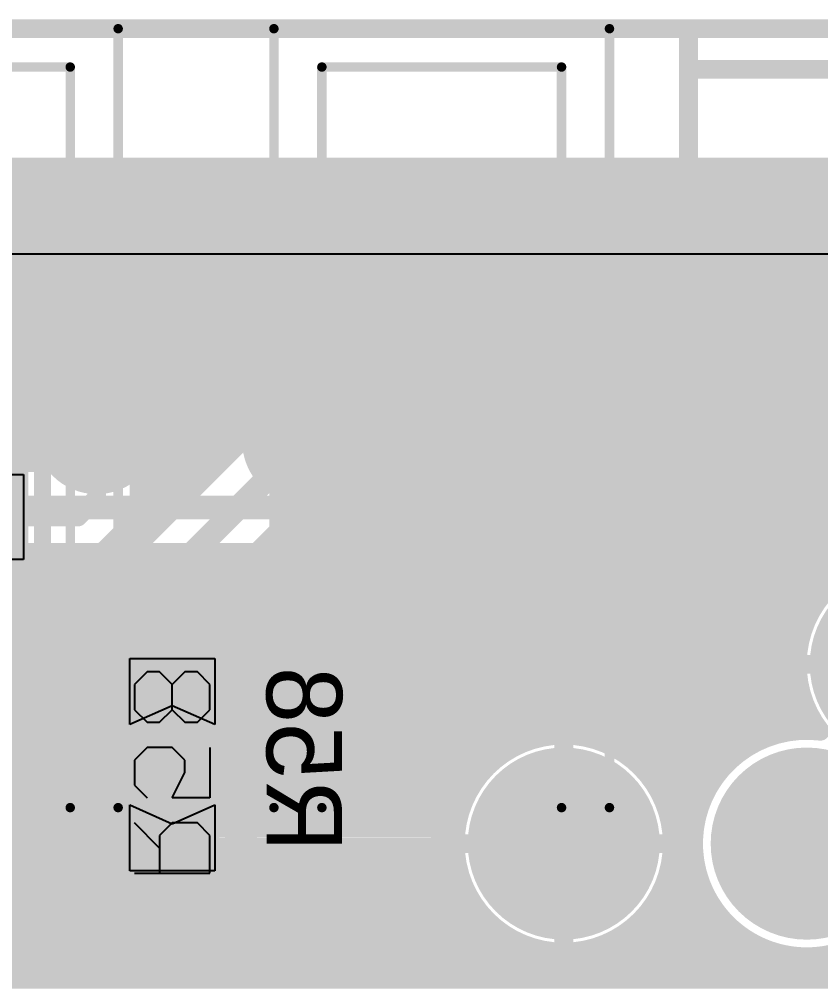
# Model space of a CAD drawing. Header units: millimetres. Extents: x 0.11 to 5.67, y 0.55 to 4.24.
# Drawn here: x 3.2807 to 3.6151, y 3.8401 to 4.2421 of the extents above; entities that cross this region are included whole.
import ezdxf

# ---------------------------------------------------------------- set-up
doc = ezdxf.new("R2010")
doc.units = ezdxf.units.MM
doc.header["$MEASUREMENT"] = 0
for name, color, linetype in [('BottomLayer', 5, 'Continuous'), ('BottomOverlay', 54, 'Continuous'), ('BottomPaste', 16, 'Continuous'), ('BottomSolder', 6, 'Continuous'), ('InternalPlane1', 76, 'Continuous'), ('InternalPlane2', 16, 'Continuous'), ('KeepOutLayer', 6, 'Continuous'), ('Mechanical14', 56, 'Continuous'), ('Mechanical3', 76, 'Continuous'), ('MultiLayer', 9, 'Continuous'), ('PadHoleLayer', 156, 'Continuous'), ('TopLayer', 1, 'Continuous'), ('TopOverlay', 2, 'Continuous'), ('TopSolder', 216, 'Continuous'), ('ViaHoleLayer', 16, 'Continuous')]:
    doc.layers.add(name, color=color, linetype=linetype)

# ---------------------------------------------------------------- blocks, each defined once
blk = doc.blocks.new('ETHERNET_RJ45_4PORTS_36')
at = {"layer": 'BottomLayer', "const_width": 0.03346}
for points in [[(0.00394, -0.49508, 1), (0.0374, -0.49508, 1)], [(0.10531, -0.49508, 1), (0.13878, -0.49508, 1)]]:
    blk.add_lwpolyline(points, format="xyb", close=True, dxfattribs=at)
at = {"layer": 'BottomSolder', "const_width": 0.03543}
for points in [[(0.00295, -0.49508, 1), (0.03839, -0.49508, 1)], [(0.10433, -0.49508, 1), (0.13976, -0.49508, 1)]]:
    blk.add_lwpolyline(points, format="xyb", close=True, dxfattribs=at)
at = {"layer": 'InternalPlane1', "const_width": 0.01181}
for points in [[(0.09953, -0.45088, -0.240079), (0.14457, -0.45088)], [(0.07785, -0.5176, -0.240079), (0.07785, -0.47256)], [(0.16625, -0.47256, -0.240079), (0.16625, -0.5176)], [(0.14457, -0.53928, -0.240079), (0.09953, -0.53928)], [(0.02353, -0.54736, -0.240079), (0.02353, -0.5924)]]:
    blk.add_lwpolyline(points, format="xyb", dxfattribs=at)
at = {"layer": 'InternalPlane1'}
for points, const_width in [([(0.09657, -0.45088, 1), (0.10248, -0.45088, 1)], 0.00591), ([(0.14162, -0.45088, 1), (0.14752, -0.45088, 1)], 0.00591), ([(0.00063, -0.49508, 1), (0.04071, -0.49508, 1)], 0.04008), ([(0.0749, -0.47256, 1), (0.0808, -0.47256, 1)], 0.00591), ([(0.16329, -0.47256, 1), (0.1692, -0.47256, 1)], 0.00591), ([(0.0749, -0.5176, 1), (0.0808, -0.5176, 1)], 0.00591), ([(0.16329, -0.5176, 1), (0.1692, -0.5176, 1)], 0.00591), ([(0.09657, -0.53928, 1), (0.10248, -0.53928, 1)], 0.00591), ([(0.14162, -0.53928, 1), (0.14752, -0.53928, 1)], 0.00591), ([(0.02058, -0.54736, 1), (0.02648, -0.54736, 1)], 0.00591), ([(0.02058, -0.5924, 1), (0.02648, -0.5924, 1)], 0.00591)]:
    blk.add_lwpolyline(points, format="xyb", close=True, dxfattribs=dict(at, const_width=const_width))
at = {"layer": 'InternalPlane2', "const_width": 0.04008}
for points in [[(0.00063, -0.49508, 1), (0.04071, -0.49508, 1)], [(0.10201, -0.49508, 1), (0.14209, -0.49508, 1)], [(-0.04071, -0.56988, 1), (-0.00063, -0.56988, 1)]]:
    blk.add_lwpolyline(points, format="xyb", close=True, dxfattribs=at)
at = {"layer": 'Mechanical14', "const_width": 0.00394}
for points in [[(0.12298, -0.5101), (0.10298, -0.5101)], [(0.10298, -0.5101), (0.10298, -0.8351)], [(0.12298, -0.5101), (0.12298, -0.8191)], [(0.24298, -0.5101), (0.22298, -0.5101)], [(0.22298, -0.5101), (0.22298, -0.8191)], [(0.24298, -0.5101), (0.24298, -0.8351)], [(0.32798, -0.5101), (0.30798, -0.5101)], [(0.30798, -0.5101), (0.30798, -0.8351)], [(0.32798, -0.5101), (0.32798, -0.8191)], [(0.22298, -0.8191), (0.12298, -0.8191)], [(0.42798, -0.8191), (0.32798, -0.8191)], [(1.165, -0.8351), (-1.165, -0.8351)]]:
    blk.add_lwpolyline(points, dxfattribs=at)
at = {"layer": 'Mechanical14', "const_width": 0.00197}
for points in [[(0.102, -0.5101, 1), (0.10397, -0.5101, 1)], [(0.102, -0.5101, 1), (0.10397, -0.5101, 1)], [(0.122, -0.5101, 1), (0.12397, -0.5101, 1)], [(0.122, -0.5101, 1), (0.12397, -0.5101, 1)], [(0.222, -0.5101, 1), (0.22397, -0.5101, 1)], [(0.222, -0.5101, 1), (0.22397, -0.5101, 1)], [(0.242, -0.5101, 1), (0.24397, -0.5101, 1)], [(0.242, -0.5101, 1), (0.24397, -0.5101, 1)], [(0.307, -0.5101, 1), (0.30897, -0.5101, 1)], [(0.307, -0.5101, 1), (0.30897, -0.5101, 1)], [(0.327, -0.5101, 1), (0.32897, -0.5101, 1)], [(0.327, -0.5101, 1), (0.32897, -0.5101, 1)], [(0.122, -0.8191, 1), (0.12397, -0.8191, 1)], [(0.122, -0.8191, 1), (0.12397, -0.8191, 1)], [(0.222, -0.8191, 1), (0.22397, -0.8191, 1)], [(0.222, -0.8191, 1), (0.22397, -0.8191, 1)], [(0.327, -0.8191, 1), (0.32897, -0.8191, 1)], [(0.327, -0.8191, 1), (0.32897, -0.8191, 1)], [(0.102, -0.8351, 1), (0.10397, -0.8351, 1)], [(0.242, -0.8351, 1), (0.24397, -0.8351, 1)], [(0.307, -0.8351, 1), (0.30897, -0.8351, 1)]]:
    blk.add_lwpolyline(points, format="xyb", close=True, dxfattribs=at)
at = {"layer": 'MultiLayer', "const_width": 0.03346}
for points in [[(0.00394, -0.49508, 1), (0.0374, -0.49508, 1)], [(0.10531, -0.49508, 1), (0.13878, -0.49508, 1)]]:
    blk.add_lwpolyline(points, format="xyb", close=True, dxfattribs=at)
at = {"layer": 'PadHoleLayer', "const_width": 0.02008}
for points in [[(0.01063, -0.49508, 1), (0.03071, -0.49508, 1)], [(0.11201, -0.49508, 1), (0.13209, -0.49508, 1)]]:
    blk.add_lwpolyline(points, format="xyb", close=True, dxfattribs=at)
at = {"layer": 'TopLayer', "const_width": 0.03346}
for points in [[(0.00394, -0.49508, 1), (0.0374, -0.49508, 1)], [(0.10531, -0.49508, 1), (0.13878, -0.49508, 1)]]:
    blk.add_lwpolyline(points, format="xyb", close=True, dxfattribs=at)
at = {"layer": 'TopOverlay', "const_width": 0.00787}
for points in [[(0.07, -0.50912), (0.07, -0.83412)], [(0.07, -0.50912), (0.07, -0.81812)], [(0.07, -0.81812), (-0.07, -0.81812)], [(1.165, -0.8351), (-1.165, -0.8351)]]:
    blk.add_lwpolyline(points, dxfattribs=at)
at = {"layer": 'TopOverlay', "const_width": 0.00394}
for points in [[(0.06803, -0.50912, 1), (0.07197, -0.50912, 1)], [(0.06803, -0.50912, 1), (0.07197, -0.50912, 1)], [(0.06803, -0.81812, 1), (0.07197, -0.81812, 1)], [(0.06803, -0.81812, 1), (0.07197, -0.81812, 1)], [(0.06803, -0.83412, 1), (0.07197, -0.83412, 1)]]:
    blk.add_lwpolyline(points, format="xyb", close=True, dxfattribs=at)
at = {"layer": 'TopSolder', "const_width": 0.03543}
for points in [[(0.00295, -0.49508, 1), (0.03839, -0.49508, 1)], [(0.10433, -0.49508, 1), (0.13976, -0.49508, 1)]]:
    blk.add_lwpolyline(points, format="xyb", close=True, dxfattribs=at)
blk = doc.blocks.new('RC0603_B_112')
at = {"layer": 'BottomLayer'}
for points in [[(-0.04429, -0.01772), (-0.01673, -0.01772), (-0.04429, 0.01772), (-0.01673, 0.01772)], [(0.04427, 0.01772), (0.01671, 0.01772), (0.04427, -0.01772), (0.01671, -0.01772)]]:
    blk.add_solid(points, dxfattribs=at)
at = {"layer": 'BottomOverlay', "const_width": 0.00701}
for points in [[(-0.05217, -0.02559), (-0.05217, 0.02559)], [(-0.05217, 0.02559), (0.05217, 0.02559)], [(0.05217, -0.02559), (0.05217, 0.02559)], [(-0.05217, -0.02559), (0.05217, -0.02559)]]:
    blk.add_lwpolyline(points, dxfattribs=at)
at = {"layer": 'BottomOverlay', "const_width": 0.0035}
for points in [[(-0.05392, 0.02559, 1), (-0.05041, 0.02559, 1)], [(-0.05392, 0.02559, 1), (-0.05041, 0.02559, 1)], [(0.05041, 0.02559, 1), (0.05392, 0.02559, 1)], [(0.05041, 0.02559, 1), (0.05392, 0.02559, 1)], [(-0.05392, -0.02559, 1), (-0.05041, -0.02559, 1)], [(-0.05392, -0.02559, 1), (-0.05041, -0.02559, 1)], [(0.05041, -0.02559, 1), (0.05392, -0.02559, 1)], [(0.05041, -0.02559, 1), (0.05392, -0.02559, 1)]]:
    blk.add_lwpolyline(points, format="xyb", close=True, dxfattribs=at)
at = {"layer": 'BottomPaste'}
for p, q in [((-0.04429, -0.01772), (-0.04429, 0.01772)), ((-0.04429, 0.01772), (-0.01673, 0.01772)), ((-0.01673, 0.01772), (-0.02461, 0)), ((0.02458, 0), (0.01671, 0.01772)), ((0.01671, 0.01772), (0.04427, 0.01772)), ((0.04427, 0.01772), (0.04427, -0.01772)), ((-0.02461, 0), (-0.01673, -0.01772)), ((0.01671, -0.01772), (0.02458, 0)), ((-0.01673, -0.01772), (-0.04429, -0.01772)), ((0.04427, -0.01772), (0.01671, -0.01772))]:
    blk.add_line(p, q, dxfattribs=at)
at = {"layer": 'BottomSolder'}
for points in [[(-0.04626, -0.01969), (-0.01476, -0.01969), (-0.04626, 0.01969), (-0.01476, 0.01969)], [(0.04624, 0.01969), (0.01474, 0.01969), (0.04624, -0.01969), (0.01474, -0.01969)]]:
    blk.add_solid(points, dxfattribs=at)
at = {"layer": 'Mechanical3'}
for p, q in [((-0.04528, 0.01575), (-0.04528, -0.01574)), ((-0.03478, 0.00525), (-0.02429, 0.01575)), ((-0.01379, 0.0105), (-0.00854, 0.01575)), ((-0.00854, 0.01575), (0.00195, 0.01575)), ((0.00195, 0.01575), (0.0072, 0.0105)), ((0.03344, 0.01575), (0.03344, -0.01574)), ((-0.01379, 0.00001), (-0.01379, 0.0105)), ((0.0072, 0.0105), (0.0072, 0.00525)), ((-0.02953, 0.00525), (-0.04528, 0.00525)), ((-0.02429, 0.00001), (-0.02953, 0.00525)), ((0.0072, 0.00525), (0.00195, 0.00001)), ((-0.02429, -0.01049), (-0.02429, 0.00001)), ((-0.00329, -0.01049), (-0.01379, 0.00001)), ((0.00195, 0.00001), (-0.01379, 0.00001)), ((0.03344, -0.01574), (0.0177, 0.00001)), ((0.0177, 0.00001), (0.03869, 0.00001)), ((-0.02953, -0.01574), (-0.02429, -0.01049)), ((0.0072, -0.01574), (-0.00329, -0.01049)), ((-0.04528, -0.01574), (-0.02953, -0.01574))]:
    blk.add_line(p, q, dxfattribs=at)
blk = doc.blocks.new('RC0603_B_118')
at = {"layer": 'BottomLayer'}
for points in [[(-0.04429, -0.01772), (-0.01673, -0.01772), (-0.04429, 0.01772), (-0.01673, 0.01772)], [(0.04427, 0.01772), (0.01671, 0.01772), (0.04427, -0.01772), (0.01671, -0.01772)]]:
    blk.add_solid(points, dxfattribs=at)
at = {"layer": 'BottomOverlay', "const_width": 0.00701}
for points in [[(-0.05217, 0.02559), (-0.05217, -0.02559)], [(-0.05217, 0.02559), (0.05217, 0.02559)], [(0.05217, 0.02559), (0.05217, -0.02559)], [(-0.05217, -0.02559), (0.05217, -0.02559)]]:
    blk.add_lwpolyline(points, dxfattribs=at)
at = {"layer": 'BottomOverlay', "const_width": 0.0035}
for points in [[(-0.05392, 0.02559, 1), (-0.05041, 0.02559, 1)], [(-0.05392, 0.02559, 1), (-0.05041, 0.02559, 1)], [(0.05041, 0.02559, 1), (0.05392, 0.02559, 1)], [(0.05041, 0.02559, 1), (0.05392, 0.02559, 1)], [(-0.05392, -0.02559, 1), (-0.05041, -0.02559, 1)], [(-0.05392, -0.02559, 1), (-0.05041, -0.02559, 1)], [(0.05041, -0.02559, 1), (0.05392, -0.02559, 1)], [(0.05041, -0.02559, 1), (0.05392, -0.02559, 1)]]:
    blk.add_lwpolyline(points, format="xyb", close=True, dxfattribs=at)
at = {"layer": 'BottomPaste'}
for p, q in [((-0.04429, -0.01772), (-0.04429, 0.01772)), ((-0.04429, 0.01772), (-0.01673, 0.01772)), ((-0.01673, 0.01772), (-0.02461, 0)), ((0.02458, 0), (0.01671, 0.01772)), ((0.01671, 0.01772), (0.04427, 0.01772)), ((0.04427, 0.01772), (0.04427, -0.01772)), ((-0.02461, 0), (-0.01673, -0.01772)), ((0.01671, -0.01772), (0.02458, 0)), ((-0.01673, -0.01772), (-0.04429, -0.01772)), ((0.04427, -0.01772), (0.01671, -0.01772))]:
    blk.add_line(p, q, dxfattribs=at)
at = {"layer": 'BottomSolder'}
for points in [[(-0.04626, -0.01969), (-0.01476, -0.01969), (-0.04626, 0.01969), (-0.01476, 0.01969)], [(0.04624, 0.01969), (0.01474, 0.01969), (0.04624, -0.01969), (0.01474, -0.01969)]]:
    blk.add_solid(points, dxfattribs=at)
at = {"layer": 'Mechanical3'}
for p, q in [((-0.04528, 0.01575), (-0.04528, -0.01574)), ((-0.03478, 0.00525), (-0.02429, 0.01575)), ((-0.00854, 0.01575), (-0.01379, 0.0105)), ((0.00195, 0.01575), (-0.00854, 0.01575)), ((0.0072, 0.0105), (0.00195, 0.01575)), ((0.02294, 0.01575), (0.0177, 0.0105)), ((0.03344, 0.01575), (0.02294, 0.01575)), ((0.03869, 0.0105), (0.03344, 0.01575)), ((0.0072, 0.00001), (0.0072, 0.0105)), ((0.0177, 0.0105), (0.0177, 0.00525)), ((0.03869, 0.00525), (0.03869, 0.0105)), ((-0.02953, 0.00525), (-0.04528, 0.00525)), ((-0.02429, 0.00001), (-0.02953, 0.00525)), ((0.0177, 0.00525), (0.02294, 0.00001)), ((0.03344, 0.00001), (0.03869, 0.00525)), ((-0.02429, -0.01049), (-0.02429, 0.00001)), ((-0.01379, -0.01574), (-0.01379, 0.00001)), ((-0.01379, 0.00001), (-0.00329, -0.00524)), ((0.00195, -0.00524), (0.0072, 0.00001)), ((0.02294, 0.00001), (0.0177, -0.00524)), ((0.02294, 0.00001), (0.03344, 0.00001)), ((0.03869, -0.00524), (0.03344, 0.00001)), ((-0.00329, -0.00524), (0.00195, -0.00524)), ((0.0177, -0.00524), (0.0177, -0.01049)), ((0.03869, -0.01049), (0.03869, -0.00524)), ((-0.02953, -0.01574), (-0.02429, -0.01049)), ((0.0177, -0.01049), (0.02294, -0.01574)), ((0.03344, -0.01574), (0.03869, -0.01049)), ((-0.04528, -0.01574), (-0.02953, -0.01574)), ((0.0072, -0.01574), (-0.01379, -0.01574)), ((0.02294, -0.01574), (0.03344, -0.01574))]:
    blk.add_line(p, q, dxfattribs=at)

msp = doc.modelspace()

# ---------------------------------------------------------------- linework, layer by layer
at = {"layer": 'BottomLayer'}
for points, const_width in [([(0.88938, 4.14665), (5.24054, 4.14665)], 0.00787), ([(0.9032, 4.14074), (5.22672, 4.14074)], 0.00787), ([(0.91691, 4.13286), (4.90686, 4.13286)], 0.00787), ([(2.24115, 4.12499), (4.35037, 4.12499)], 0.00787), ([(2.25434, 4.11712), (3.99604, 4.11712)], 0.00787), ([(2.26323, 4.10924), (3.98573, 4.10924)], 0.00787), ([(2.26977, 4.10137), (3.9488, 4.10137)], 0.00787), ([(2.2747, 4.09349), (3.30313, 4.09349)], 0.00787), ([(3.32286, 4.09349), (3.93848, 4.09349)], 0.00787), ([(2.27837, 4.08562), (3.29281, 4.08562)], 0.00787), ([(3.33317, 4.08562), (3.38324, 4.08562)], 0.00787), ([(3.41597, 4.08562), (3.93431, 4.08562)], 0.00787), ([(2.28097, 4.07775), (3.28864, 4.07775)], 0.00787), ([(3.33734, 4.07775), (3.3769, 4.07775)], 0.00787), ([(3.42231, 4.07775), (3.9322, 4.07775)], 0.00787), ([(2.28263, 4.06987), (3.2874, 4.06987)], 0.00787), ([(3.31299, 4.04232), (3.31299, 4.06988)], 0.00787), ([(3.33858, 4.06987), (3.37432, 4.06987)], 0.00787), ([(3.42489, 4.06987), (3.92433, 4.06987)], 0.00787), ([(3.24112, 4.06594), (3.28771, 4.06594)], 0.00787), ([(3.33126, 4.02405), (3.37403, 4.06682)], 0.00787), ([(3.34449, 4.01083), (3.39961, 4.06594)], 0.00984), ([(3.33734, 4.062), (3.36921, 4.062)], 0.00787), ([(3.42489, 4.062), (3.91925, 4.062)], 0.00787), ([(3.33316, 4.05412), (3.36134, 4.05412)], 0.00787), ([(3.4223, 4.05412), (3.91828, 4.05412)], 0.00787), ([(3.33071, 4.04232), (3.33071, 4.05142)], 0.00787), ([(3.33071, 4.04625), (3.35346, 4.04625)], 0.00787), ([(3.41595, 4.04625), (3.91828, 4.04625)], 0.00787), ([(3.30512, 4.03445), (3.31299, 4.04232)], 0.00787), ([(3.36319, 4.00308), (3.40048, 4.04037)], 0.00787), ([(3.33026, 4.03838), (3.34559, 4.03838)], 0.00787), ([(3.39848, 4.03838), (3.91828, 4.03838)], 0.00787), ([(3.26868, 4.03445), (3.30512, 4.03445)], 0.00787), ([(3.31765, 4.02192), (3.32552, 4.0298)], 0.00787), ([(3.32619, 4.0305), (3.33772, 4.0305)], 0.00787), ([(3.39061, 4.0305), (3.91828, 4.0305)], 0.00787), ([(3.31835, 4.02263), (3.32998, 4.02263)], 0.00787), ([(3.38274, 4.02263), (3.91828, 4.02263)], 0.00787), ([(3.29624, 4.01673), (3.30512, 4.01673)], 0.00787), ([(3.29624, 4.00295), (3.29624, 4.01673)], 0.00787), ([(3.29624, 4.01475), (3.3262, 4.01475)], 0.00787), ([(3.37486, 4.01475), (3.63315, 4.01475)], 0.00787), ([(3.32579, 3.98915), (3.32579, 4.01083)], 0.00787), ([(3.34449, 3.96159), (3.34449, 4.01083)], 0.00984), ([(3.29624, 4.00688), (3.32579, 4.00688)], 0.00787), ([(3.36699, 4.00688), (3.62059, 4.00688)], 0.00787), ([(3.24112, 4.00295), (3.29624, 4.00295)], 0.00787), ([(3.36319, 3.98915), (3.36319, 4.00308)], 0.00787), ([(3.11948, 3.99901), (3.32579, 3.99901)], 0.00787), ([(3.36319, 3.99901), (3.61355, 3.99901)], 0.00787), ([(3.11161, 3.99113), (3.32579, 3.99113)], 0.00787), ([(3.31299, 3.98915), (3.32579, 3.98915)], 0.00787), ([(3.31299, 3.93403), (3.31299, 3.98915)], 0.00787), ([(3.36319, 3.99113), (3.60912, 3.99113)], 0.00787), ([(3.36319, 3.98915), (3.37598, 3.98915)], 0.00787), ([(3.37598, 3.93403), (3.37598, 3.98915)], 0.00787), ([(3.10615, 3.98326), (3.31299, 3.98326)], 0.00787), ([(3.37598, 3.98326), (3.6065, 3.98326)], 0.00787), ([(3.10722, 3.97538), (3.31299, 3.97538)], 0.00787), ([(3.37598, 3.97538), (3.60538, 3.97538)], 0.00787), ([(3.60925, 3.97297), (3.65059, 3.97297)], 0.00787), ([(3.10697, 3.96751), (3.31299, 3.96751)], 0.00787), ([(3.37598, 3.96751), (3.60565, 3.96751)], 0.00787), ([(3.10536, 3.95964), (3.31299, 3.95964)], 0.00787), ([(3.37598, 3.95964), (3.60732, 3.95964)], 0.00787), ([(3.10226, 3.95176), (3.31299, 3.95176)], 0.00787), ([(3.37598, 3.95176), (3.61059, 3.95176)], 0.00787), ([(3.2117, 3.94389), (3.31299, 3.94389)], 0.00787), ([(3.37598, 3.94389), (3.59735, 3.94389)], 0.00787), ([(3.22808, 3.93601), (3.31299, 3.93601)], 0.00787), ([(3.37598, 3.93601), (3.48302, 3.93601)], 0.00787), ([(3.50787, 3.89817), (3.50787, 3.93951)], 0.00787), ([(3.53272, 3.93601), (3.58097, 3.93601)], 0.00787), ([(3.31299, 3.93403), (3.37598, 3.93403)], 0.00787), ([(3.23632, 3.92814), (3.31299, 3.92814)], 0.00787), ([(3.31299, 3.923), (3.31299, 3.92815)], 0.00787), ([(3.31299, 3.92815), (3.37598, 3.92815)], 0.00787), ([(3.37598, 3.87303), (3.37598, 3.92815)], 0.00787), ([(3.37598, 3.92814), (3.47394, 3.92814)], 0.00787), ([(3.54181, 3.92814), (3.57273, 3.92814)], 0.00787), ([(3.23999, 3.923), (3.31299, 3.923)], 0.00787), ([(3.37598, 3.92027), (3.46836, 3.92027)], 0.00787), ([(3.54739, 3.92027), (3.56749, 3.92027)], 0.00787), ([(3.37598, 3.91239), (3.46489, 3.91239)], 0.00787), ([(3.55086, 3.91239), (3.5642, 3.91239)], 0.00787), ([(3.20101, 3.89938), (3.34328, 3.89938)], 0.01969), ([(3.34328, 3.89938), (3.34449, 3.90059)], 0.01969), ([(3.37598, 3.90452), (3.46305, 3.90452)], 0.00787), ([(3.5527, 3.90452), (3.56244, 3.90452)], 0.00787), ([(3.60925, 3.89817), (3.66982, 3.8376)], 0.01969), ([(3.37598, 3.89664), (3.46262, 3.89664)], 0.00787), ([(3.46654, 3.89817), (3.50787, 3.89817)], 0.00787), ([(3.50787, 3.89817), (3.54921, 3.89817)], 0.00787), ([(3.50787, 3.85683), (3.50787, 3.89817)], 0.00787), ([(3.55312, 3.89664), (3.56203, 3.89664)], 0.00787), ([(3.37598, 3.88877), (3.46358, 3.88877)], 0.00787), ([(3.55216, 3.88877), (3.56295, 3.88877)], 0.00787), ([(3.37598, 3.8809), (3.46602, 3.8809)], 0.00787), ([(3.54973, 3.8809), (3.56528, 3.8809)], 0.00787), ([(3.24139, 3.87576), (3.31299, 3.87576)], 0.00787), ([(3.2398, 3.87302), (3.47022, 3.87302)], 0.00787), ([(3.31299, 3.87303), (3.37598, 3.87303)], 0.00787), ([(3.54553, 3.87302), (3.56926, 3.87302)], 0.00787), ([(3.23359, 3.86515), (3.4769, 3.86515)], 0.00787), ([(3.53885, 3.86515), (3.57546, 3.86515)], 0.00787), ([(3.22346, 3.85727), (3.48844, 3.85727)], 0.00787), ([(3.52731, 3.85727), (3.58559, 3.85727)], 0.00787), ([(2.64751, 3.8494), (3.62461, 3.8494)], 0.00787), ([(2.65119, 3.84153), (3.63249, 3.84153)], 0.00787)]:
    msp.add_lwpolyline(points, dxfattribs=dict(at, const_width=const_width))
at = {"layer": 'BottomLayer', "const_width": 0.00787}
for points in [[(3.28771, 4.06594, -1.080373), (3.33858, 4.06988)], [(3.37403, 4.06682, -0.983119), (3.4252, 4.06594)], [(3.33858, 4.06988, -0.204302), (3.33071, 4.05142)], [(3.4252, 4.06594, -0.404276), (3.40048, 4.04037)], [(3.33071, 4.04232, -0.198912), (3.32552, 4.0298)], [(3.33071, 4.04232, -0.198912), (3.32552, 4.0298)], [(3.31765, 4.02192, -0.198912), (3.30512, 4.01673)], [(3.31765, 4.02192, -0.198912), (3.30512, 4.01673)], [(3.32579, 4.01083, -0.198912), (3.33126, 4.02405)], [(3.32579, 4.01083, -0.198912), (3.33126, 4.02405)], [(3.61493, 3.94507, -1.402522), (3.69587, 3.97297)], [(3.62148, 3.85253, -1.212108), (3.61493, 3.94507)]]:
    msp.add_lwpolyline(points, format="xyb", dxfattribs=at)
at = {"layer": 'BottomLayer'}
for points, const_width in [([(3.30116, 4.09349, 1), (3.30509, 4.09349, 1)], 0.00394), ([(3.32089, 4.09349, 1), (3.32483, 4.09349, 1)], 0.00394), ([(3.29084, 4.08562, 1), (3.29478, 4.08562, 1)], 0.00394), ([(3.3312, 4.08562, 1), (3.33514, 4.08562, 1)], 0.00394), ([(3.38127, 4.08562, 1), (3.38521, 4.08562, 1)], 0.00394), ([(3.414, 4.08562, 1), (3.41794, 4.08562, 1)], 0.00394), ([(3.28667, 4.07775, 1), (3.29061, 4.07775, 1)], 0.00394), ([(3.30709, 4.06988, 1), (3.3189, 4.06988, 1)], 0.01181), ([(3.33538, 4.07775, 1), (3.33931, 4.07775, 1)], 0.00394), ([(3.37493, 4.07775, 1), (3.37887, 4.07775, 1)], 0.00394), ([(3.42034, 4.07775, 1), (3.42428, 4.07775, 1)], 0.00394), ([(3.3937, 4.06594, 1), (3.40551, 4.06594, 1)], 0.01181), ([(3.28543, 4.06987, 1), (3.28937, 4.06987, 1)], 0.00394), ([(3.31102, 4.06988, 1), (3.31496, 4.06988, 1)], 0.00394), ([(3.33661, 4.06988, 1), (3.34055, 4.06988, 1)], 0.00394), ([(3.33661, 4.06988, 1), (3.34055, 4.06988, 1)], 0.00394), ([(3.33661, 4.06987, 1), (3.34055, 4.06987, 1)], 0.00394), ([(3.37235, 4.06987, 1), (3.37629, 4.06987, 1)], 0.00394), ([(3.42293, 4.06987, 1), (3.42686, 4.06987, 1)], 0.00394), ([(3.28574, 4.06594, 1), (3.28967, 4.06594, 1)], 0.00394), ([(3.28574, 4.06594, 1), (3.28967, 4.06594, 1)], 0.00394), ([(3.37206, 4.06682, 1), (3.376, 4.06682, 1)], 0.00394), ([(3.37206, 4.06682, 1), (3.376, 4.06682, 1)], 0.00394), ([(3.39715, 4.06594, 1), (3.40207, 4.06594, 1)], 0.00492), ([(3.42323, 4.06594, 1), (3.42717, 4.06594, 1)], 0.00394), ([(3.42323, 4.06594, 1), (3.42717, 4.06594, 1)], 0.00394), ([(3.33537, 4.062, 1), (3.33931, 4.062, 1)], 0.00394), ([(3.36724, 4.062, 1), (3.37118, 4.062, 1)], 0.00394), ([(3.42292, 4.062, 1), (3.42686, 4.062, 1)], 0.00394), ([(3.33119, 4.05412, 1), (3.33512, 4.05412, 1)], 0.00394), ([(3.35937, 4.05412, 1), (3.36331, 4.05412, 1)], 0.00394), ([(3.42033, 4.05412, 1), (3.42427, 4.05412, 1)], 0.00394), ([(3.32874, 4.05142, 1), (3.33268, 4.05142, 1)], 0.00394), ([(3.32874, 4.05142, 1), (3.33268, 4.05142, 1)], 0.00394), ([(3.32874, 4.04625, 1), (3.33268, 4.04625, 1)], 0.00394), ([(3.3515, 4.04625, 1), (3.35543, 4.04625, 1)], 0.00394), ([(3.41398, 4.04625, 1), (3.41791, 4.04625, 1)], 0.00394), ([(3.31102, 4.04232, 1), (3.31496, 4.04232, 1)], 0.00394), ([(3.31102, 4.04232, 1), (3.31496, 4.04232, 1)], 0.00394), ([(3.32874, 4.04232, 1), (3.33268, 4.04232, 1)], 0.00394), ([(3.32874, 4.04232, 1), (3.33268, 4.04232, 1)], 0.00394), ([(3.32874, 4.04232, 1), (3.33268, 4.04232, 1)], 0.00394), ([(3.39851, 4.04037, 1), (3.40245, 4.04037, 1)], 0.00394), ([(3.39851, 4.04037, 1), (3.40245, 4.04037, 1)], 0.00394), ([(3.32829, 4.03838, 1), (3.33223, 4.03838, 1)], 0.00394), ([(3.34362, 4.03838, 1), (3.34756, 4.03838, 1)], 0.00394), ([(3.39652, 4.03838, 1), (3.40045, 4.03838, 1)], 0.00394), ([(3.30315, 4.03445, 1), (3.30709, 4.03445, 1)], 0.00394), ([(3.30315, 4.03445, 1), (3.30709, 4.03445, 1)], 0.00394), ([(3.32355, 4.0298, 1), (3.32749, 4.0298, 1)], 0.00394), ([(3.32355, 4.0298, 1), (3.32749, 4.0298, 1)], 0.00394), ([(3.32355, 4.0298, 1), (3.32749, 4.0298, 1)], 0.00394), ([(3.32422, 4.0305, 1), (3.32816, 4.0305, 1)], 0.00394), ([(3.33575, 4.0305, 1), (3.33969, 4.0305, 1)], 0.00394), ([(3.38864, 4.0305, 1), (3.39258, 4.0305, 1)], 0.00394), ([(3.31568, 4.02192, 1), (3.31961, 4.02192, 1)], 0.00394), ([(3.31568, 4.02192, 1), (3.31961, 4.02192, 1)], 0.00394), ([(3.31568, 4.02192, 1), (3.31961, 4.02192, 1)], 0.00394), ([(3.31638, 4.02263, 1), (3.32032, 4.02263, 1)], 0.00394), ([(3.32801, 4.02263, 1), (3.33195, 4.02263, 1)], 0.00394), ([(3.3293, 4.02405, 1), (3.33323, 4.02405, 1)], 0.00394), ([(3.3293, 4.02405, 1), (3.33323, 4.02405, 1)], 0.00394), ([(3.3293, 4.02405, 1), (3.33323, 4.02405, 1)], 0.00394), ([(3.38077, 4.02263, 1), (3.3847, 4.02263, 1)], 0.00394), ([(3.29427, 4.01673, 1), (3.2982, 4.01673, 1)], 0.00394), ([(3.29427, 4.01673, 1), (3.2982, 4.01673, 1)], 0.00394), ([(3.30315, 4.01673, 1), (3.30709, 4.01673, 1)], 0.00394), ([(3.30315, 4.01673, 1), (3.30709, 4.01673, 1)], 0.00394), ([(3.30315, 4.01673, 1), (3.30709, 4.01673, 1)], 0.00394), ([(3.29427, 4.01475, 1), (3.2982, 4.01475, 1)], 0.00394), ([(3.32424, 4.01475, 1), (3.32817, 4.01475, 1)], 0.00394), ([(3.37289, 4.01475, 1), (3.37683, 4.01475, 1)], 0.00394), ([(3.32382, 4.01083, 1), (3.32776, 4.01083, 1)], 0.00394), ([(3.32382, 4.01083, 1), (3.32776, 4.01083, 1)], 0.00394), ([(3.32382, 4.01083, 1), (3.32776, 4.01083, 1)], 0.00394), ([(3.34203, 4.01083, 1), (3.34695, 4.01083, 1)], 0.00492), ([(3.34203, 4.01083, 1), (3.34695, 4.01083, 1)], 0.00492), ([(3.29427, 4.00688, 1), (3.2982, 4.00688, 1)], 0.00394), ([(3.32382, 4.00688, 1), (3.32776, 4.00688, 1)], 0.00394), ([(3.36502, 4.00688, 1), (3.36896, 4.00688, 1)], 0.00394), ([(3.29427, 4.00295, 1), (3.2982, 4.00295, 1)], 0.00394), ([(3.29427, 4.00295, 1), (3.2982, 4.00295, 1)], 0.00394), ([(3.36122, 4.00308, 1), (3.36516, 4.00308, 1)], 0.00394), ([(3.36122, 4.00308, 1), (3.36516, 4.00308, 1)], 0.00394), ([(3.32382, 3.99901, 1), (3.32776, 3.99901, 1)], 0.00394), ([(3.36122, 3.99901, 1), (3.36516, 3.99901, 1)], 0.00394), ([(3.61158, 3.99901, 1), (3.61552, 3.99901, 1)], 0.00394), ([(3.31102, 3.98915, 1), (3.31496, 3.98915, 1)], 0.00394), ([(3.31102, 3.98915, 1), (3.31496, 3.98915, 1)], 0.00394), ([(3.32382, 3.99113, 1), (3.32776, 3.99113, 1)], 0.00394), ([(3.32382, 3.98915, 1), (3.32776, 3.98915, 1)], 0.00394), ([(3.32382, 3.98915, 1), (3.32776, 3.98915, 1)], 0.00394), ([(3.36122, 3.99113, 1), (3.36516, 3.99113, 1)], 0.00394), ([(3.36122, 3.98915, 1), (3.36516, 3.98915, 1)], 0.00394), ([(3.36122, 3.98915, 1), (3.36516, 3.98915, 1)], 0.00394), ([(3.37402, 3.98915, 1), (3.37795, 3.98915, 1)], 0.00394), ([(3.37402, 3.98915, 1), (3.37795, 3.98915, 1)], 0.00394), ([(3.60715, 3.99113, 1), (3.61109, 3.99113, 1)], 0.00394), ([(3.31102, 3.98326, 1), (3.31496, 3.98326, 1)], 0.00394), ([(3.37402, 3.98326, 1), (3.37795, 3.98326, 1)], 0.00394), ([(3.60453, 3.98326, 1), (3.60847, 3.98326, 1)], 0.00394), ([(3.31102, 3.97538, 1), (3.31496, 3.97538, 1)], 0.00394), ([(3.37402, 3.97538, 1), (3.37795, 3.97538, 1)], 0.00394), ([(3.60341, 3.97538, 1), (3.60735, 3.97538, 1)], 0.00394), ([(3.60728, 3.97297, 1), (3.61122, 3.97297, 1)], 0.00394), ([(3.31102, 3.96751, 1), (3.31496, 3.96751, 1)], 0.00394), ([(3.37402, 3.96751, 1), (3.37795, 3.96751, 1)], 0.00394), ([(3.60368, 3.96751, 1), (3.60761, 3.96751, 1)], 0.00394), ([(3.34203, 3.96159, 1), (3.34695, 3.96159, 1)], 0.00492), ([(3.31102, 3.95964, 1), (3.31496, 3.95964, 1)], 0.00394), ([(3.37402, 3.95964, 1), (3.37795, 3.95964, 1)], 0.00394), ([(3.60535, 3.95964, 1), (3.60929, 3.95964, 1)], 0.00394), ([(3.31102, 3.95176, 1), (3.31496, 3.95176, 1)], 0.00394), ([(3.37402, 3.95176, 1), (3.37795, 3.95176, 1)], 0.00394), ([(3.60862, 3.95176, 1), (3.61256, 3.95176, 1)], 0.00394), ([(3.31102, 3.94389, 1), (3.31496, 3.94389, 1)], 0.00394), ([(3.37402, 3.94389, 1), (3.37795, 3.94389, 1)], 0.00394), ([(3.59538, 3.94389, 1), (3.59932, 3.94389, 1)], 0.00394), ([(3.61297, 3.94507, 1), (3.6169, 3.94507, 1)], 0.00394), ([(3.61297, 3.94507, 1), (3.6169, 3.94507, 1)], 0.00394), ([(3.55315, 3.89817, 1), (3.4626, 3.89817, 1)], 0.00787), ([(3.31102, 3.93601, 1), (3.31496, 3.93601, 1)], 0.00394), ([(3.37402, 3.93601, 1), (3.37795, 3.93601, 1)], 0.00394), ([(3.48106, 3.93601, 1), (3.48499, 3.93601, 1)], 0.00394), ([(3.50591, 3.93951, 1), (3.50984, 3.93951, 1)], 0.00394), ([(3.53076, 3.93601, 1), (3.53469, 3.93601, 1)], 0.00394), ([(3.57901, 3.93601, 1), (3.58294, 3.93601, 1)], 0.00394), ([(3.31102, 3.93403, 1), (3.31496, 3.93403, 1)], 0.00394), ([(3.31102, 3.93403, 1), (3.31496, 3.93403, 1)], 0.00394), ([(3.37402, 3.93403, 1), (3.37795, 3.93403, 1)], 0.00394), ([(3.37402, 3.93403, 1), (3.37795, 3.93403, 1)], 0.00394), ([(3.31102, 3.92815, 1), (3.31496, 3.92815, 1)], 0.00394), ([(3.31102, 3.92815, 1), (3.31496, 3.92815, 1)], 0.00394), ([(3.31102, 3.92814, 1), (3.31496, 3.92814, 1)], 0.00394), ([(3.37402, 3.92815, 1), (3.37795, 3.92815, 1)], 0.00394), ([(3.37402, 3.92815, 1), (3.37795, 3.92815, 1)], 0.00394), ([(3.37402, 3.92814, 1), (3.37795, 3.92814, 1)], 0.00394), ([(3.47197, 3.92814, 1), (3.47591, 3.92814, 1)], 0.00394), ([(3.53984, 3.92814, 1), (3.54378, 3.92814, 1)], 0.00394), ([(3.57076, 3.92814, 1), (3.5747, 3.92814, 1)], 0.00394), ([(3.31102, 3.923, 1), (3.31496, 3.923, 1)], 0.00394), ([(3.31102, 3.923, 1), (3.31496, 3.923, 1)], 0.00394), ([(3.37402, 3.92027, 1), (3.37795, 3.92027, 1)], 0.00394), ([(3.46639, 3.92027, 1), (3.47033, 3.92027, 1)], 0.00394), ([(3.54542, 3.92027, 1), (3.54936, 3.92027, 1)], 0.00394), ([(3.56553, 3.92027, 1), (3.56946, 3.92027, 1)], 0.00394), ([(3.37402, 3.91239, 1), (3.37795, 3.91239, 1)], 0.00394), ([(3.46292, 3.91239, 1), (3.46686, 3.91239, 1)], 0.00394), ([(3.54889, 3.91239, 1), (3.55283, 3.91239, 1)], 0.00394), ([(3.56223, 3.91239, 1), (3.56617, 3.91239, 1)], 0.00394), ([(3.33836, 3.89938, 1), (3.3482, 3.89938, 1)], 0.00984), ([(3.33836, 3.89938, 1), (3.3482, 3.89938, 1)], 0.00984), ([(3.33957, 3.90059, 1), (3.34941, 3.90059, 1)], 0.00984), ([(3.37402, 3.90452, 1), (3.37795, 3.90452, 1)], 0.00394), ([(3.46108, 3.90452, 1), (3.46501, 3.90452, 1)], 0.00394), ([(3.55073, 3.90452, 1), (3.55467, 3.90452, 1)], 0.00394), ([(3.56047, 3.90452, 1), (3.56441, 3.90452, 1)], 0.00394), ([(3.60433, 3.89817, 1), (3.61417, 3.89817, 1)], 0.00984), ([(3.37402, 3.89664, 1), (3.37795, 3.89664, 1)], 0.00394), ([(3.46063, 3.89817, 1), (3.46457, 3.89817, 1)], 0.00394), ([(3.46066, 3.89664, 1), (3.46459, 3.89664, 1)], 0.00394), ([(3.46457, 3.89817, 1), (3.4685, 3.89817, 1)], 0.00394), ([(3.50591, 3.89817, 1), (3.50984, 3.89817, 1)], 0.00394), ([(3.50591, 3.89817, 1), (3.50984, 3.89817, 1)], 0.00394), ([(3.50591, 3.89817, 1), (3.50984, 3.89817, 1)], 0.00394), ([(3.50591, 3.89817, 1), (3.50984, 3.89817, 1)], 0.00394), ([(3.54724, 3.89817, 1), (3.55118, 3.89817, 1)], 0.00394), ([(3.55116, 3.89664, 1), (3.55509, 3.89664, 1)], 0.00394), ([(3.55118, 3.89817, 1), (3.55512, 3.89817, 1)], 0.00394), ([(3.56006, 3.89664, 1), (3.564, 3.89664, 1)], 0.00394), ([(3.37402, 3.88877, 1), (3.37795, 3.88877, 1)], 0.00394), ([(3.46162, 3.88877, 1), (3.46555, 3.88877, 1)], 0.00394), ([(3.5502, 3.88877, 1), (3.55413, 3.88877, 1)], 0.00394), ([(3.56098, 3.88877, 1), (3.56492, 3.88877, 1)], 0.00394), ([(3.37402, 3.8809, 1), (3.37795, 3.8809, 1)], 0.00394), ([(3.46405, 3.8809, 1), (3.46799, 3.8809, 1)], 0.00394), ([(3.54776, 3.8809, 1), (3.55169, 3.8809, 1)], 0.00394), ([(3.56331, 3.8809, 1), (3.56725, 3.8809, 1)], 0.00394), ([(3.31102, 3.87576, 1), (3.31496, 3.87576, 1)], 0.00394), ([(3.31102, 3.87303, 1), (3.31496, 3.87303, 1)], 0.00394), ([(3.37402, 3.87303, 1), (3.37795, 3.87303, 1)], 0.00394), ([(3.37402, 3.87303, 1), (3.37795, 3.87303, 1)], 0.00394), ([(3.46825, 3.87302, 1), (3.47219, 3.87302, 1)], 0.00394), ([(3.54356, 3.87302, 1), (3.54749, 3.87302, 1)], 0.00394), ([(3.56729, 3.87302, 1), (3.57122, 3.87302, 1)], 0.00394), ([(3.47493, 3.86515, 1), (3.47886, 3.86515, 1)], 0.00394), ([(3.53688, 3.86515, 1), (3.54082, 3.86515, 1)], 0.00394), ([(3.57349, 3.86515, 1), (3.57743, 3.86515, 1)], 0.00394), ([(3.48647, 3.85727, 1), (3.49041, 3.85727, 1)], 0.00394), ([(3.50591, 3.85683, 1), (3.50984, 3.85683, 1)], 0.00394), ([(3.52534, 3.85727, 1), (3.52928, 3.85727, 1)], 0.00394), ([(3.58362, 3.85727, 1), (3.58756, 3.85727, 1)], 0.00394)]:
    msp.add_lwpolyline(points, format="xyb", close=True, dxfattribs=dict(at, const_width=const_width))
at = {"layer": 'InternalPlane1'}
msp.add_line((0.72285, 4.14427), (5.40707, 4.14427), dxfattribs=at)
at = {"layer": 'InternalPlane1', "const_width": 0.04}
msp.add_lwpolyline([(0.70276, 4.16437), (5.42717, 4.16437)], dxfattribs=at)
at = {"layer": 'InternalPlane1', "const_width": 0.02591}
for points in [[(3.30004, 4.06988, 1), (3.32594, 4.06988, 1)], [(3.38665, 4.06594, 1), (3.41256, 4.06594, 1)]]:
    msp.add_lwpolyline(points, format="xyb", close=True, dxfattribs=at)
at = {"layer": 'InternalPlane2'}
msp.add_line((0.72285, 4.14427), (5.40707, 4.14427), dxfattribs=at)
at = {"layer": 'InternalPlane2', "const_width": 0.04}
msp.add_lwpolyline([(0.70276, 4.16437), (5.42717, 4.16437)], dxfattribs=at)
at = {"layer": 'InternalPlane2', "const_width": 0.02591}
for points in [[(3.30004, 4.06988, 1), (3.32594, 4.06988, 1)], [(3.38665, 4.06594, 1), (3.41256, 4.06594, 1)]]:
    msp.add_lwpolyline(points, format="xyb", close=True, dxfattribs=at)
at = {"layer": 'KeepOutLayer', "const_width": 0.00787}
msp.add_lwpolyline([(0.70276, 4.16437), (5.42717, 4.16437)], dxfattribs=at)
at = {"layer": 'MultiLayer', "const_width": 0.01181}
for points in [[(3.30709, 4.06988, 1), (3.3189, 4.06988, 1)], [(3.3937, 4.06594, 1), (3.40551, 4.06594, 1)]]:
    msp.add_lwpolyline(points, format="xyb", close=True, dxfattribs=at)
at = {"layer": 'TopLayer'}
for points, const_width in [([(2.43996, 4.13287), (4.90354, 4.13287)], 0.00787), ([(2.44882, 4.11713), (4.34449, 4.11713)], 0.00787), ([(2.45197, 4.09941), (3.96763, 4.09941)], 0.00787), ([(2.45768, 4.08563), (3.29724, 4.08563)], 0.00787), ([(3.29724, 4.08563), (3.31299, 4.06988)], 0.00787), ([(2.46502, 4.06791), (3.28748, 4.06791)], 0.00787), ([(3.39961, 4.06594), (3.41142, 4.05413)], 0.00984), ([(2.86223, 4.062), (3.28865, 4.062)], 0.00787), ([(2.86983, 4.05709), (3.29083, 4.05709)], 0.00787), ([(3.41142, 4.05413), (4.97306, 4.05413)], 0.00984), ([(2.85236, 4.03839), (4.96654, 4.03839)], 0.00984), ([(3.06709, 4.01969), (3.74492, 4.01969)], 0.00787), ([(3.08209, 4.01475), (3.63315, 4.01475)], 0.00787), ([(3.09294, 4.00688), (3.62059, 4.00688)], 0.00787), ([(3.09946, 3.99901), (3.61355, 3.99901)], 0.00787), ([(3.10365, 3.99113), (3.60912, 3.99113)], 0.00787), ([(3.10615, 3.98326), (3.6065, 3.98326)], 0.00787), ([(3.10722, 3.97538), (3.60538, 3.97538)], 0.00787), ([(3.60925, 3.97297), (3.65059, 3.97297)], 0.00787), ([(3.10697, 3.96751), (3.60565, 3.96751)], 0.00787), ([(3.10536, 3.95964), (3.60732, 3.95964)], 0.00787), ([(3.10226, 3.95176), (3.61059, 3.95176)], 0.00787), ([(3.2117, 3.94389), (3.59735, 3.94389)], 0.00787), ([(3.22808, 3.93601), (3.48302, 3.93601)], 0.00787), ([(3.50787, 3.89817), (3.50787, 3.93951)], 0.00787), ([(3.53272, 3.93601), (3.58097, 3.93601)], 0.00787), ([(3.23632, 3.92814), (3.47394, 3.92814)], 0.00787), ([(3.54181, 3.92814), (3.57273, 3.92814)], 0.00787), ([(3.24156, 3.92027), (3.46836, 3.92027)], 0.00787), ([(3.54739, 3.92027), (3.56749, 3.92027)], 0.00787), ([(3.24485, 3.91239), (3.46489, 3.91239)], 0.00787), ([(3.55086, 3.91239), (3.5642, 3.91239)], 0.00787), ([(3.24662, 3.90452), (3.46305, 3.90452)], 0.00787), ([(3.5527, 3.90452), (3.56244, 3.90452)], 0.00787), ([(3.24702, 3.89664), (3.46262, 3.89664)], 0.00787), ([(3.46654, 3.89817), (3.50787, 3.89817)], 0.00787), ([(3.50787, 3.85683), (3.50787, 3.89817)], 0.00787), ([(3.50787, 3.89817), (3.54921, 3.89817)], 0.00787), ([(3.55312, 3.89664), (3.56203, 3.89664)], 0.00787), ([(3.2461, 3.88877), (3.46358, 3.88877)], 0.00787), ([(3.55216, 3.88877), (3.56295, 3.88877)], 0.00787), ([(3.24378, 3.8809), (3.46602, 3.8809)], 0.00787), ([(3.54973, 3.8809), (3.56528, 3.8809)], 0.00787), ([(3.2398, 3.87302), (3.47022, 3.87302)], 0.00787), ([(3.54553, 3.87302), (3.56926, 3.87302)], 0.00787), ([(3.23359, 3.86515), (3.4769, 3.86515)], 0.00787), ([(3.53885, 3.86515), (3.57546, 3.86515)], 0.00787), ([(3.22346, 3.85727), (3.48844, 3.85727)], 0.00787), ([(3.52731, 3.85727), (3.58559, 3.85727)], 0.00787), ([(2.64751, 3.8494), (4.61233, 3.8494)], 0.00787), ([(2.65119, 3.84153), (4.60865, 3.84153)], 0.00787)]:
    msp.add_lwpolyline(points, dxfattribs=dict(at, const_width=const_width))
for points, const_width in [([(3.29528, 4.08563, 1), (3.29921, 4.08563, 1)], 0.00394), ([(3.29528, 4.08563, 1), (3.29921, 4.08563, 1)], 0.00394), ([(3.30709, 4.06988, 1), (3.3189, 4.06988, 1)], 0.01181), ([(3.3937, 4.06594, 1), (3.40551, 4.06594, 1)], 0.01181), ([(3.31102, 4.06988, 1), (3.31496, 4.06988, 1)], 0.00394), ([(3.28551, 4.06791, 1), (3.28945, 4.06791, 1)], 0.00394), ([(3.28551, 4.06791, 1), (3.28945, 4.06791, 1)], 0.00394), ([(3.39715, 4.06594, 1), (3.40207, 4.06594, 1)], 0.00492), ([(3.28668, 4.062, 1), (3.29061, 4.062, 1)], 0.00394), ([(3.28886, 4.05709, 1), (3.2928, 4.05709, 1)], 0.00394), ([(3.28886, 4.05709, 1), (3.2928, 4.05709, 1)], 0.00394), ([(3.40896, 4.05413, 1), (3.41388, 4.05413, 1)], 0.00492), ([(3.40896, 4.05413, 1), (3.41388, 4.05413, 1)], 0.00492), ([(3.61158, 3.99901, 1), (3.61552, 3.99901, 1)], 0.00394), ([(3.60715, 3.99113, 1), (3.61109, 3.99113, 1)], 0.00394), ([(3.60453, 3.98326, 1), (3.60847, 3.98326, 1)], 0.00394), ([(3.60341, 3.97538, 1), (3.60735, 3.97538, 1)], 0.00394), ([(3.60728, 3.97297, 1), (3.61122, 3.97297, 1)], 0.00394), ([(3.60368, 3.96751, 1), (3.60761, 3.96751, 1)], 0.00394), ([(3.60535, 3.95964, 1), (3.60929, 3.95964, 1)], 0.00394), ([(3.60862, 3.95176, 1), (3.61256, 3.95176, 1)], 0.00394), ([(3.59538, 3.94389, 1), (3.59932, 3.94389, 1)], 0.00394), ([(3.61297, 3.94507, 1), (3.6169, 3.94507, 1)], 0.00394), ([(3.61297, 3.94507, 1), (3.6169, 3.94507, 1)], 0.00394), ([(3.55315, 3.89817, 1), (3.4626, 3.89817, 1)], 0.00787), ([(3.48106, 3.93601, 1), (3.48499, 3.93601, 1)], 0.00394), ([(3.50591, 3.93951, 1), (3.50984, 3.93951, 1)], 0.00394), ([(3.53076, 3.93601, 1), (3.53469, 3.93601, 1)], 0.00394), ([(3.57901, 3.93601, 1), (3.58294, 3.93601, 1)], 0.00394), ([(3.47197, 3.92814, 1), (3.47591, 3.92814, 1)], 0.00394), ([(3.53984, 3.92814, 1), (3.54378, 3.92814, 1)], 0.00394), ([(3.57076, 3.92814, 1), (3.5747, 3.92814, 1)], 0.00394), ([(3.46639, 3.92027, 1), (3.47033, 3.92027, 1)], 0.00394), ([(3.54542, 3.92027, 1), (3.54936, 3.92027, 1)], 0.00394), ([(3.56553, 3.92027, 1), (3.56946, 3.92027, 1)], 0.00394), ([(3.46292, 3.91239, 1), (3.46686, 3.91239, 1)], 0.00394), ([(3.54889, 3.91239, 1), (3.55283, 3.91239, 1)], 0.00394), ([(3.56223, 3.91239, 1), (3.56617, 3.91239, 1)], 0.00394), ([(3.46108, 3.90452, 1), (3.46501, 3.90452, 1)], 0.00394), ([(3.55073, 3.90452, 1), (3.55467, 3.90452, 1)], 0.00394), ([(3.56047, 3.90452, 1), (3.56441, 3.90452, 1)], 0.00394), ([(3.46063, 3.89817, 1), (3.46457, 3.89817, 1)], 0.00394), ([(3.46066, 3.89664, 1), (3.46459, 3.89664, 1)], 0.00394), ([(3.46457, 3.89817, 1), (3.4685, 3.89817, 1)], 0.00394), ([(3.50591, 3.89817, 1), (3.50984, 3.89817, 1)], 0.00394), ([(3.50591, 3.89817, 1), (3.50984, 3.89817, 1)], 0.00394), ([(3.50591, 3.89817, 1), (3.50984, 3.89817, 1)], 0.00394), ([(3.50591, 3.89817, 1), (3.50984, 3.89817, 1)], 0.00394), ([(3.54724, 3.89817, 1), (3.55118, 3.89817, 1)], 0.00394), ([(3.55116, 3.89664, 1), (3.55509, 3.89664, 1)], 0.00394), ([(3.55118, 3.89817, 1), (3.55512, 3.89817, 1)], 0.00394), ([(3.56006, 3.89664, 1), (3.564, 3.89664, 1)], 0.00394), ([(3.46162, 3.88877, 1), (3.46555, 3.88877, 1)], 0.00394), ([(3.5502, 3.88877, 1), (3.55413, 3.88877, 1)], 0.00394), ([(3.56098, 3.88877, 1), (3.56492, 3.88877, 1)], 0.00394), ([(3.46405, 3.8809, 1), (3.46799, 3.8809, 1)], 0.00394), ([(3.54776, 3.8809, 1), (3.55169, 3.8809, 1)], 0.00394), ([(3.56331, 3.8809, 1), (3.56725, 3.8809, 1)], 0.00394), ([(3.46825, 3.87302, 1), (3.47219, 3.87302, 1)], 0.00394), ([(3.54356, 3.87302, 1), (3.54749, 3.87302, 1)], 0.00394), ([(3.56729, 3.87302, 1), (3.57122, 3.87302, 1)], 0.00394), ([(3.47493, 3.86515, 1), (3.47886, 3.86515, 1)], 0.00394), ([(3.53688, 3.86515, 1), (3.54082, 3.86515, 1)], 0.00394), ([(3.57349, 3.86515, 1), (3.57743, 3.86515, 1)], 0.00394), ([(3.48647, 3.85727, 1), (3.49041, 3.85727, 1)], 0.00394), ([(3.50591, 3.85683, 1), (3.50984, 3.85683, 1)], 0.00394), ([(3.52534, 3.85727, 1), (3.52928, 3.85727, 1)], 0.00394), ([(3.58362, 3.85727, 1), (3.58756, 3.85727, 1)], 0.00394)]:
    msp.add_lwpolyline(points, format="xyb", close=True, dxfattribs=dict(at, const_width=const_width))
at = {"layer": 'TopLayer', "const_width": 0.00787}
for points in [[(3.29083, 4.05709, -0.112118), (3.28748, 4.06791)], [(3.61493, 3.94507, -1.402522), (3.69587, 3.97297)], [(3.6565, 3.89817, -2.636267), (3.61493, 3.94507)]]:
    msp.add_lwpolyline(points, format="xyb", dxfattribs=at)
at = {"layer": 'ViaHoleLayer', "const_width": 0.00591}
for points in [[(3.31004, 4.06988, 1), (3.31594, 4.06988, 1)], [(3.39665, 4.06594, 1), (3.40256, 4.06594, 1)]]:
    msp.add_lwpolyline(points, format="xyb", close=True, dxfattribs=at)

# ---------------------------------------------------------------- block references
for name, p, rotation in [('ETHERNET_RJ45_4PORTS_36', (3.62992, 3.40309), 180), ('RC0603_B_118', (3.34449, 3.9311), 90)]:
    msp.add_blockref(name, p, dxfattribs=dict(rotation=rotation))
msp.add_blockref('RC0603_B_112', (3.23819, 4.03445))

# ---------------------------------------------------------------- texts
at = {"layer": 'BottomOverlay', "text_generation_flag": 2}
msp.add_text('R58', height=0.031496, rotation=270, dxfattribs=at).set_placement((3.38386, 3.89468))

doc.saveas('drawing.dxf')
